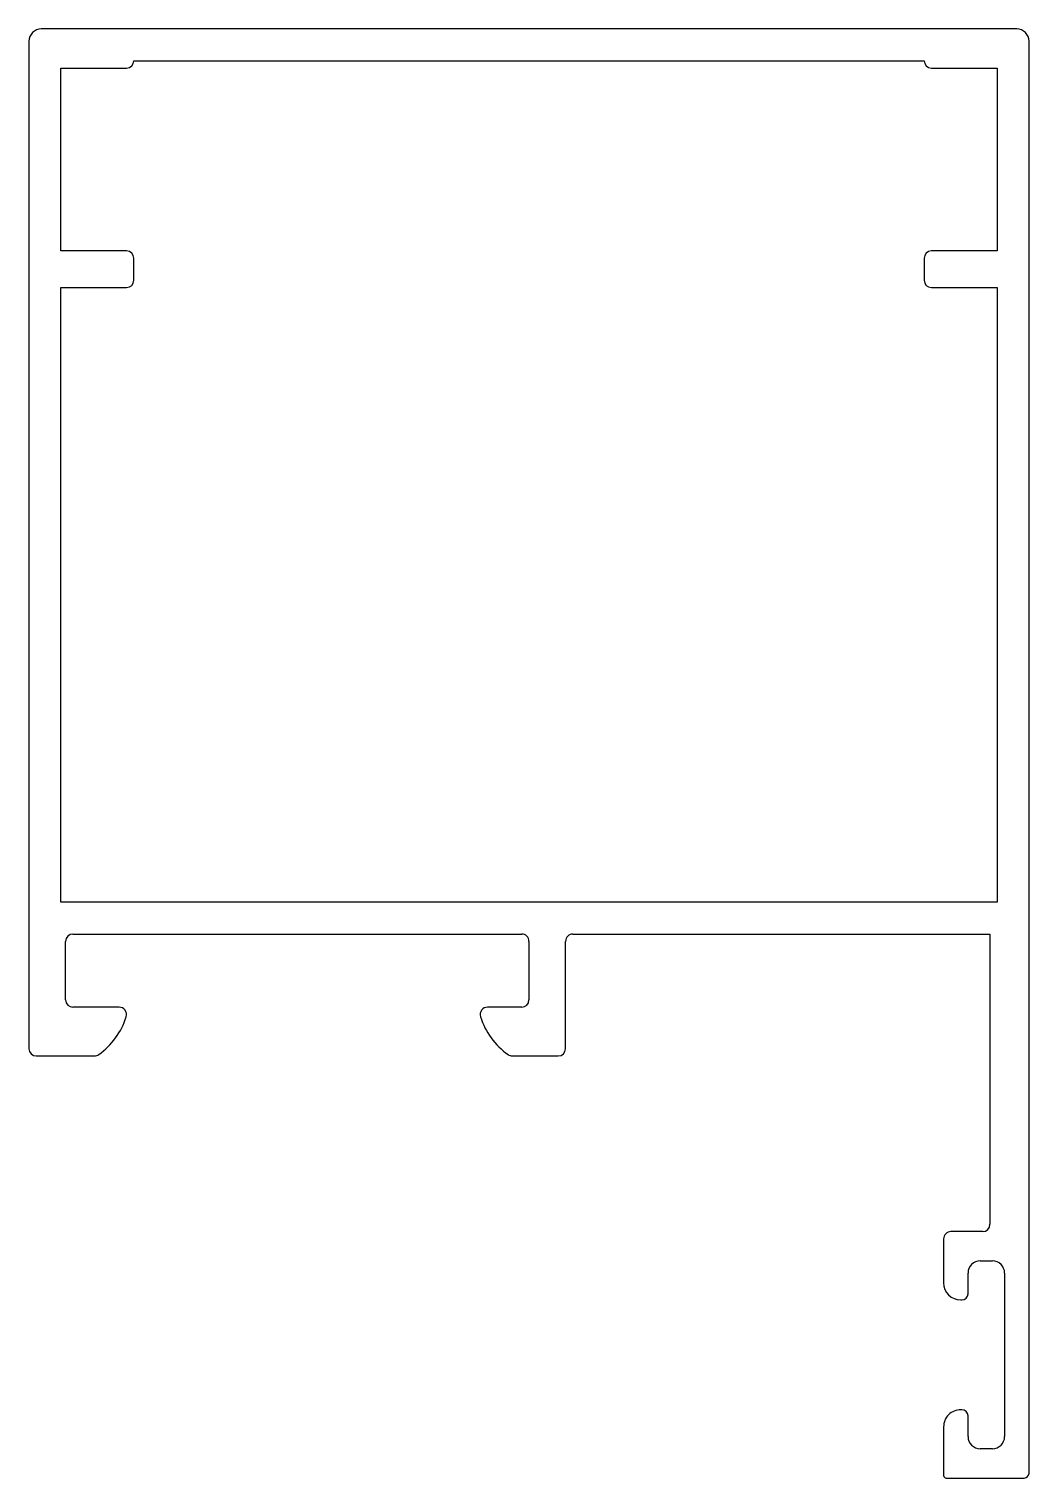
# Model space of a CAD drawing. Extents: x 368.9 to 409.9, y 705.9 to 765.3.
import ezdxf

# ---------------------------------------------------------------- set-up
doc = ezdxf.new("R2010")
doc.units = 0
doc.layers.get('0').update_dxf_attribs({"linetype": 'CONTINUOUS'})

msp = doc.modelspace()

# ---------------------------------------------------------------- linework, layer by layer
for p, q in [((409.426, 765.274), (369.426, 765.274)), ((368.926, 764.774), (368.926, 723.474)), ((409.926, 706.074), (409.926, 764.774)), ((373.226, 763.974), (405.626, 763.974)), ((370.226, 756.174), (370.226, 763.674)), ((370.226, 763.674), (372.926, 763.674)), ((405.926, 763.674), (408.626, 763.674)), ((408.626, 763.674), (408.626, 756.174)), ((372.926, 756.174), (370.226, 756.174)), ((408.626, 756.174), (405.926, 756.174)), ((373.226, 754.974), (373.226, 755.874)), ((405.626, 755.874), (405.626, 754.974)), ((370.226, 729.474), (370.226, 754.674)), ((370.226, 754.674), (372.926, 754.674)), ((405.926, 754.674), (408.626, 754.674)), ((408.626, 754.674), (408.626, 729.474)), ((408.626, 729.474), (370.226, 729.474)), ((370.426, 725.474), (370.426, 727.874)), ((370.726, 728.174), (389.126, 728.174)), ((389.426, 727.874), (389.426, 725.474)), ((390.926, 723.474), (390.926, 727.874)), ((391.226, 728.174), (408.326, 728.174)), ((408.326, 728.174), (408.326, 716.274)), ((372.626, 725.174), (370.726, 725.174)), ((389.126, 725.174), (387.726, 725.174)), ((369.226, 723.174), (371.613, 723.174)), ((388.74, 723.174), (390.626, 723.174)), ((408.026, 715.974), (406.726, 715.974)), ((406.426, 715.674), (406.426, 713.874)), ((407.926, 714.774), (408.426, 714.774)), ((407.426, 713.424), (407.426, 714.274)), ((408.926, 714.274), (408.926, 707.574)), ((407.126, 713.174), (407.176, 713.174)), ((407.176, 708.674), (407.126, 708.674)), ((407.426, 707.574), (407.426, 708.424)), ((406.426, 707.974), (406.426, 705.974)), ((408.426, 707.074), (407.926, 707.074)), ((406.526, 705.874), (409.726, 705.874))]:
    msp.add_line(p, q)
for centre, radius, start, end in [((369.426, 764.774), 0.5, 90, 180), ((409.426, 764.774), 0.5, 0, 90), ((372.926, 763.974), 0.3, 270.00087, 0.00001), ((405.926, 763.974), 0.3, 179.99999, 269.99985), ((372.926, 755.874), 0.3, 0.00015, 89.99913), ((405.926, 755.874), 0.3, 90.00015, 179.99985), ((372.926, 754.974), 0.3, 270.00087, 0.00004), ((405.926, 754.974), 0.3, 179.99996, 269.99985), ((370.726, 727.874), 0.3, 90.00087, 180.00058), ((389.126, 727.874), 0.3, 359.99942, 89.99985), ((391.226, 727.874), 0.3, 89.99942, 180.00058), ((370.726, 725.474), 0.3, 180.00015, 269.99913), ((389.126, 725.474), 0.3, 270.00015, 359.99985), ((370.048, 725.674), 3, 305.43092, 342.76472), ((372.626, 724.874), 0.3, 342.76476, 90.00022), ((387.726, 724.874), 0.3, 89.99982, 197.2359), ((390.305, 725.674), 3, 197.23534, 234.56905), ((369.226, 723.474), 0.3, 180.00015, 269.99913), ((371.613, 723.474), 0.3, 269.9998, 305.43069), ((388.74, 723.474), 0.3, 234.56906, 270.00019), ((390.626, 723.474), 0.3, 270.00015, 359.99985), ((406.726, 715.674), 0.3, 89.99942, 179.99985), ((408.026, 716.274), 0.3, 270.00015, 359.99985), ((407.926, 714.274), 0.5, 90, 180), ((408.426, 714.274), 0.5, 0, 90), ((407.126, 713.874), 0.7, 180.00025, 270.00006), ((407.176, 713.424), 0.25, 270, 0), ((407.126, 707.974), 0.7, 89.99994, 180.00006), ((407.176, 708.424), 0.25, 0, 90), ((407.926, 707.574), 0.5, 180, 270), ((408.426, 707.574), 0.5, 270, 0), ((406.526, 705.974), 0.1, 179.99869, 270.00131), ((409.726, 706.074), 0.2, 270.00087, 0.00022)]:
    msp.add_arc(centre, radius, start, end)

doc.saveas('drawing.dxf')
